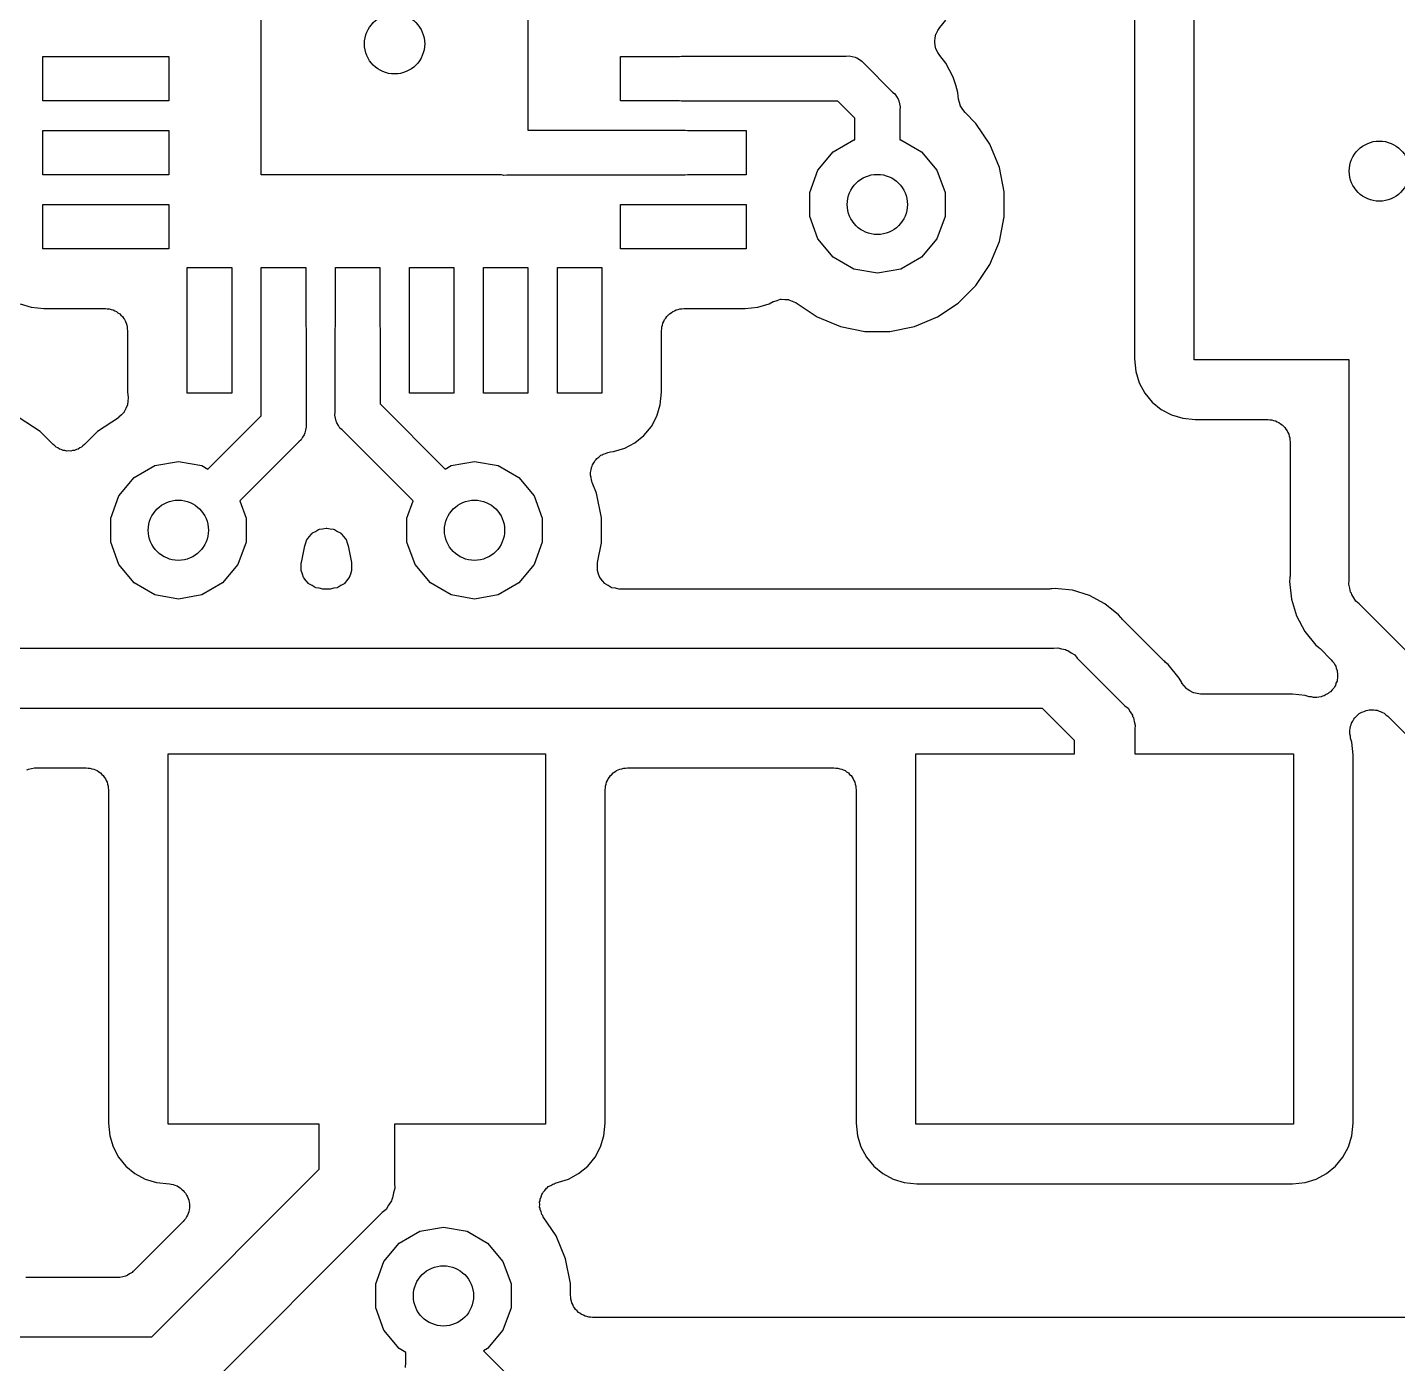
# Model space of a CAD drawing. Extents: x 91 to 190.2, y -113.9 to -59.9.
# Drawn here: x 101.65 to 110.9, y -83.78 to -74.75 of the extents above; entities that cross this region are included whole.
import ezdxf

# ---------------------------------------------------------------- set-up
doc = ezdxf.new("R2010")
doc.units = 0
doc.header["$MEASUREMENT"] = 0
doc.layers.add('BLACK', color=7, linetype='CONTINUOUS')

msp = doc.modelspace()

# ---------------------------------------------------------------- linework, layer by layer
at = {"layer": 'BLACK', "linetype": 'CONTINUOUS'}
for p, q in [((103.23, -75.75), (103.23, -73.95)), ((105.03, -73.95), (105.03, -75.4476)), ((109.127, -74.4574), (109.127, -76.9926)), ((109.53, -77), (109.53, -74.45)), ((107.799, -74.7761), (107.811, -74.7548)), ((107.811, -74.7548), (107.852, -74.705)), ((107.777, -74.8484), (107.781, -74.8243)), ((107.777, -74.85), (107.777, -74.8484)), ((107.777, -74.8516), (107.777, -74.85)), ((107.781, -74.8757), (107.777, -74.8516)), ((107.781, -74.8243), (107.785, -74.8002)), ((107.785, -74.8002), (107.786, -74.7988)), ((107.786, -74.7972), (107.799, -74.7761)), ((107.786, -74.7988), (107.786, -74.7972)), ((107.785, -74.8998), (107.781, -74.8757)), ((107.786, -74.9012), (107.785, -74.8998)), ((107.786, -74.9028), (107.786, -74.9012)), ((107.799, -74.9239), (107.786, -74.9028)), ((107.811, -74.9452), (107.799, -74.9239)), ((107.852, -74.995), (107.811, -74.9452)), ((101.755, -75.25), (101.755, -74.95)), ((101.755, -74.95), (102.605, -74.95)), ((102.605, -74.95), (102.605, -75.25)), ((105.655, -75.25), (105.655, -74.95)), ((105.655, -74.95), (106.053, -74.95)), ((106.053, -74.95), (106.067, -74.9476)), ((106.067, -74.9476), (107.18, -74.9476)), ((107.18, -74.9476), (107.2, -74.9458)), ((107.2, -74.9458), (107.22, -74.9511)), ((107.22, -74.9511), (107.24, -74.9546)), ((107.24, -74.9546), (107.245, -74.958)), ((107.245, -74.958), (107.252, -74.9597)), ((107.252, -74.9597), (107.269, -74.9713)), ((107.269, -74.9713), (107.286, -74.9815)), ((107.286, -74.9815), (107.299, -74.9969)), ((107.299, -74.9969), (107.493, -75.191)), ((107.903, -75.091), (107.852, -74.995)), ((107.919, -75.1445), (107.903, -75.091)), ((107.493, -75.191), (107.509, -75.2039)), ((107.509, -75.2039), (107.519, -75.2215)), ((107.519, -75.2215), (107.53, -75.238)), ((107.934, -75.1951), (107.919, -75.1445)), ((107.919, -75.1445), (107.919, -75.1445)), ((107.939, -75.2382), (107.934, -75.1951)), ((102.605, -75.25), (101.755, -75.25)), ((106.053, -75.25), (105.655, -75.25)), ((106.067, -75.2524), (106.053, -75.25)), ((107.123, -75.2524), (106.067, -75.2524)), ((107.238, -75.3665), (107.123, -75.2524)), ((107.53, -75.238), (107.532, -75.2446)), ((107.532, -75.2446), (107.535, -75.2505)), ((107.535, -75.2505), (107.539, -75.2704)), ((107.539, -75.2704), (107.544, -75.2899)), ((107.544, -75.2899), (107.542, -75.3101)), ((107.542, -75.3101), (107.542, -75.5126)), ((107.945, -75.2626), (107.939, -75.2382)), ((107.952, -75.2869), (107.945, -75.2626)), ((107.952, -75.2876), (107.952, -75.2869)), ((107.953, -75.2884), (107.952, -75.2876)), ((107.967, -75.3089), (107.953, -75.2884)), ((107.982, -75.3296), (107.967, -75.3089)), ((107.238, -75.5126), (107.238, -75.3665)), ((108.056, -75.4036), (107.982, -75.3296)), ((108.15, -75.544), (108.056, -75.4036)), ((101.755, -75.75), (101.755, -75.45)), ((101.755, -75.45), (102.605, -75.45)), ((102.605, -75.45), (102.605, -75.75)), ((105.03, -75.4476), (106.093, -75.4476)), ((106.093, -75.4476), (106.107, -75.45)), ((106.107, -75.45), (106.505, -75.45)), ((106.505, -75.45), (106.505, -75.75)), ((107.092, -75.5944), (107.231, -75.5137)), ((107.231, -75.5137), (107.238, -75.5126)), ((107.542, -75.5126), (107.549, -75.5137)), ((107.549, -75.5137), (107.688, -75.5944)), ((108.214, -75.7), (108.15, -75.544)), ((106.988, -75.7179), (107.092, -75.5944)), ((107.688, -75.5944), (107.792, -75.7179)), ((102.605, -75.75), (101.755, -75.75)), ((104.851, -75.75), (103.23, -75.75)), ((104.867, -75.7542), (104.851, -75.75)), ((104.887, -75.7524), (104.867, -75.7542)), ((106.093, -75.7524), (104.887, -75.7524)), ((106.107, -75.75), (106.093, -75.7524)), ((106.505, -75.75), (106.107, -75.75)), ((106.933, -75.8694), (106.988, -75.7179)), ((107.792, -75.7179), (107.847, -75.8694)), ((108.247, -75.8656), (108.214, -75.7)), ((106.933, -76.0306), (106.933, -75.8694)), ((107.847, -75.8694), (107.847, -76.0306)), ((108.247, -76.0344), (108.247, -75.8656)), ((101.755, -76.25), (101.755, -75.95)), ((101.755, -75.95), (102.605, -75.95)), ((102.605, -75.95), (102.605, -76.25)), ((105.655, -76.25), (105.655, -75.95)), ((105.655, -75.95), (106.505, -75.95)), ((106.505, -75.95), (106.505, -76.25)), ((106.988, -76.1821), (106.933, -76.0306)), ((107.847, -76.0306), (107.792, -76.1821)), ((108.214, -76.2), (108.247, -76.0344)), ((107.092, -76.3056), (106.988, -76.1821)), ((107.792, -76.1821), (107.688, -76.3056)), ((108.15, -76.356), (108.214, -76.2)), ((102.605, -76.25), (101.755, -76.25)), ((106.505, -76.25), (105.655, -76.25)), ((107.231, -76.3863), (107.092, -76.3056)), ((107.688, -76.3056), (107.549, -76.3863)), ((102.73, -77.225), (102.73, -76.375)), ((102.73, -76.375), (103.03, -76.375)), ((103.03, -76.375), (103.03, -77.225)), ((103.23, -76.7731), (103.23, -76.375)), ((103.23, -76.375), (103.53, -76.375)), ((103.53, -76.375), (103.53, -76.7731)), ((103.73, -76.7731), (103.73, -76.375)), ((103.73, -76.375), (104.03, -76.375)), ((104.03, -76.375), (104.03, -76.7731)), ((104.23, -77.225), (104.23, -76.375)), ((104.23, -76.375), (104.53, -76.375)), ((104.53, -76.375), (104.53, -77.225)), ((104.73, -77.225), (104.73, -76.375)), ((104.73, -76.375), (105.03, -76.375)), ((105.03, -76.375), (105.03, -77.225)), ((105.23, -77.225), (105.23, -76.375)), ((105.23, -76.375), (105.53, -76.375)), ((105.53, -76.375), (105.53, -77.225)), ((107.39, -76.4143), (107.231, -76.3863)), ((107.549, -76.3863), (107.39, -76.4143)), ((108.056, -76.4964), (108.15, -76.356)), ((107.936, -76.6158), (108.056, -76.4964)), ((106.659, -76.6213), (106.687, -76.6064)), ((106.687, -76.6064), (106.689, -76.6056)), ((106.689, -76.6056), (106.691, -76.6042)), ((106.691, -76.6042), (106.714, -76.5975)), ((106.714, -76.5975), (106.736, -76.5902)), ((106.736, -76.5902), (106.739, -76.5903)), ((106.739, -76.5903), (106.741, -76.5896)), ((106.741, -76.5896), (106.765, -76.5911)), ((106.765, -76.5911), (106.788, -76.5919)), ((106.788, -76.5919), (106.791, -76.5928)), ((106.791, -76.5928), (106.793, -76.593)), ((106.793, -76.593), (106.815, -76.6025)), ((106.815, -76.6025), (106.837, -76.6113)), ((101.601, -76.6213), (101.677, -76.6442)), ((101.677, -76.6442), (101.762, -76.6527)), ((101.762, -76.6527), (102.177, -76.6527)), ((102.177, -76.6527), (102.19, -76.6549)), ((102.19, -76.6549), (102.203, -76.6549)), ((102.203, -76.6549), (102.216, -76.6594)), ((102.216, -76.6594), (102.229, -76.6617)), ((102.229, -76.6617), (102.24, -76.6683)), ((102.24, -76.6683), (102.252, -76.6728)), ((102.252, -76.6728), (102.262, -76.6812)), ((102.262, -76.6812), (102.274, -76.6878)), ((102.274, -76.6878), (102.282, -76.6978)), ((102.282, -76.6978), (102.292, -76.7062)), ((105.968, -76.7062), (105.978, -76.6978)), ((105.978, -76.6978), (105.986, -76.6878)), ((105.986, -76.6878), (105.998, -76.6812)), ((105.998, -76.6812), (106.008, -76.6728)), ((106.008, -76.6728), (106.02, -76.6683)), ((106.02, -76.6683), (106.031, -76.6617)), ((106.031, -76.6617), (106.044, -76.6594)), ((106.044, -76.6594), (106.057, -76.6549)), ((106.057, -76.6549), (106.07, -76.6549)), ((106.07, -76.6549), (106.083, -76.6527)), ((106.083, -76.6527), (106.498, -76.6527)), ((106.498, -76.6527), (106.583, -76.6442)), ((106.583, -76.6442), (106.659, -76.6213)), ((106.837, -76.6113), (106.839, -76.613)), ((106.839, -76.613), (106.841, -76.614)), ((106.841, -76.614), (106.984, -76.7096)), ((107.796, -76.7096), (107.936, -76.6158)), ((102.292, -76.7062), (102.299, -76.7176)), ((102.299, -76.7176), (102.307, -76.7277)), ((102.307, -76.7277), (102.312, -76.74)), ((102.312, -76.74), (102.318, -76.7514)), ((102.318, -76.7514), (102.321, -76.7643)), ((102.321, -76.7643), (102.325, -76.7766)), ((102.325, -76.7766), (102.325, -76.7897)), ((102.325, -76.7897), (102.327, -76.8027)), ((103.228, -76.7867), (103.23, -76.7731)), ((103.228, -77.3769), (103.228, -76.7867)), ((103.53, -76.7731), (103.532, -76.7867)), ((103.532, -76.7867), (103.532, -77.4333)), ((103.728, -76.7867), (103.73, -76.7731)), ((103.728, -77.3533), (103.728, -76.7867)), ((104.03, -76.7731), (104.032, -76.7867)), ((104.032, -76.7867), (104.032, -77.2969)), ((105.933, -76.8027), (105.935, -76.7897)), ((105.935, -76.7766), (105.939, -76.7643)), ((105.935, -76.7897), (105.935, -76.7766)), ((105.939, -76.7643), (105.942, -76.7514)), ((105.942, -76.7514), (105.948, -76.74)), ((105.948, -76.74), (105.953, -76.7277)), ((105.953, -76.7277), (105.961, -76.7176)), ((105.961, -76.7176), (105.968, -76.7062)), ((106.984, -76.7096), (107.14, -76.7743)), ((107.14, -76.7743), (107.306, -76.8072)), ((107.474, -76.8072), (107.64, -76.7743)), ((107.64, -76.7743), (107.796, -76.7096)), ((102.327, -76.8027), (102.327, -77.2176)), ((105.933, -77.2176), (105.933, -76.8027)), ((107.306, -76.8072), (107.474, -76.8072)), ((109.127, -76.9926), (109.136, -77.0784)), ((110.577, -77), (109.53, -77)), ((110.577, -77.4242), (110.577, -77)), ((109.136, -77.0784), (109.159, -77.1538)), ((109.159, -77.1538), (109.196, -77.2233)), ((102.327, -77.2176), (102.331, -77.2505)), ((102.331, -77.2554), (102.328, -77.2789)), ((102.331, -77.2505), (102.33, -77.253)), ((102.33, -77.253), (102.331, -77.2554)), ((103.03, -77.225), (102.73, -77.225)), ((104.53, -77.225), (104.23, -77.225)), ((105.03, -77.225), (104.73, -77.225)), ((105.53, -77.225), (105.23, -77.225)), ((105.924, -77.3034), (105.933, -77.2176)), ((109.196, -77.2233), (109.246, -77.2842)), ((102.305, -77.3499), (102.303, -77.3517)), ((102.315, -77.3284), (102.305, -77.3499)), ((102.325, -77.3072), (102.315, -77.3284)), ((102.326, -77.3047), (102.325, -77.3072)), ((102.327, -77.3024), (102.326, -77.3047)), ((102.328, -77.2789), (102.327, -77.3024)), ((104.032, -77.2969), (104.472, -77.7364)), ((105.901, -77.3788), (105.924, -77.3034)), ((109.246, -77.2842), (109.307, -77.3342)), ((109.307, -77.3342), (109.376, -77.3713)), ((101.736, -77.4842), (101.596, -77.3904)), ((102.265, -77.3899), (102.124, -77.4842)), ((102.266, -77.3882), (102.265, -77.3899)), ((102.269, -77.3871), (102.266, -77.3882)), ((102.285, -77.3702), (102.269, -77.3871)), ((102.302, -77.3539), (102.285, -77.3702)), ((102.303, -77.3517), (102.302, -77.3539)), ((102.868, -77.7364), (103.228, -77.3769)), ((103.532, -77.4333), (103.534, -77.4535)), ((103.726, -77.3735), (103.728, -77.3533)), ((103.731, -77.393), (103.726, -77.3735)), ((103.735, -77.4129), (103.731, -77.393)), ((103.738, -77.4188), (103.735, -77.4129)), ((103.74, -77.4254), (103.738, -77.4188)), ((103.751, -77.442), (103.74, -77.4254)), ((103.761, -77.4595), (103.751, -77.442)), ((105.864, -77.4483), (105.901, -77.3788)), ((109.376, -77.3713), (109.452, -77.3942)), ((109.452, -77.3942), (109.537, -77.4027)), ((109.537, -77.4027), (110.027, -77.4027)), ((110.027, -77.4027), (110.04, -77.4049)), ((110.04, -77.4049), (110.053, -77.4049)), ((110.053, -77.4049), (110.065, -77.4094)), ((110.065, -77.4094), (110.078, -77.4117)), ((110.078, -77.4117), (110.089, -77.4183)), ((110.089, -77.4183), (110.102, -77.4228)), ((110.102, -77.4228), (110.112, -77.4312)), ((110.112, -77.4312), (110.123, -77.4378)), ((110.123, -77.4378), (110.132, -77.4478)), ((110.577, -78.4875), (110.577, -77.4242)), ((110.577, -77.4242), (110.577, -77.4242)), ((101.824, -77.5717), (101.736, -77.4842)), ((102.124, -77.4842), (102.036, -77.5717)), ((103.509, -77.522), (103.499, -77.5395)), ((103.52, -77.5054), (103.509, -77.522)), ((103.522, -77.4988), (103.52, -77.5054)), ((103.525, -77.4929), (103.522, -77.4988)), ((103.529, -77.473), (103.525, -77.4929)), ((103.534, -77.4535), (103.529, -77.473)), ((103.777, -77.4725), (103.761, -77.4595)), ((104.256, -77.9513), (103.777, -77.4725)), ((105.753, -77.5592), (105.814, -77.5092)), ((105.814, -77.5092), (105.864, -77.4483)), ((110.132, -77.4478), (110.142, -77.4562)), ((110.142, -77.4562), (110.148, -77.4676)), ((110.148, -77.4676), (110.157, -77.4777)), ((110.157, -77.4777), (110.161, -77.49)), ((110.161, -77.49), (110.168, -77.5014)), ((110.168, -77.5014), (110.17, -77.5143)), ((110.17, -77.5143), (110.175, -77.5266)), ((110.175, -77.5266), (110.175, -77.5397)), ((101.835, -77.5792), (101.824, -77.5717)), ((101.844, -77.5885), (101.835, -77.5792)), ((101.856, -77.594), (101.844, -77.5885)), ((101.867, -77.6016), (101.856, -77.594)), ((101.879, -77.6049), (101.867, -77.6016)), ((101.891, -77.6105), (101.879, -77.6049)), ((101.904, -77.6116), (101.891, -77.6105)), ((101.917, -77.615), (101.904, -77.6116)), ((101.93, -77.6139), (101.917, -77.615)), ((101.943, -77.615), (101.93, -77.6139)), ((101.956, -77.6116), (101.943, -77.615)), ((101.969, -77.6105), (101.956, -77.6116)), ((101.981, -77.6049), (101.969, -77.6105)), ((101.993, -77.6016), (101.981, -77.6049)), ((102.004, -77.594), (101.993, -77.6016)), ((102.016, -77.5885), (102.004, -77.594)), ((102.025, -77.5792), (102.016, -77.5885)), ((102.036, -77.5717), (102.025, -77.5792)), ((103.483, -77.5525), (103.084, -77.9513)), ((103.499, -77.5395), (103.483, -77.5525)), ((105.555, -77.6306), (105.571, -77.624)), ((105.571, -77.624), (105.58, -77.6236)), ((105.58, -77.6236), (105.588, -77.6212)), ((105.588, -77.6212), (105.608, -77.6192)), ((105.608, -77.6192), (105.684, -77.5963)), ((105.684, -77.5963), (105.753, -77.5592)), ((110.175, -77.5397), (110.177, -77.5527)), ((110.177, -77.5527), (110.177, -78.4594)), ((102.372, -77.7944), (102.511, -77.7137)), ((102.511, -77.7137), (102.67, -77.6857)), ((102.67, -77.6857), (102.829, -77.7137)), ((102.829, -77.7137), (102.868, -77.7364)), ((104.472, -77.7364), (104.511, -77.7137)), ((104.511, -77.7137), (104.67, -77.6857)), ((104.67, -77.6857), (104.829, -77.7137)), ((104.829, -77.7137), (104.968, -77.7944)), ((105.46, -77.7254), (105.464, -77.7173)), ((105.464, -77.7173), (105.466, -77.7086)), ((105.466, -77.7086), (105.476, -77.6944)), ((105.476, -77.6944), (105.484, -77.6792)), ((105.484, -77.6792), (105.491, -77.673)), ((105.491, -77.673), (105.496, -77.6656)), ((105.496, -77.6656), (105.51, -77.6556)), ((105.51, -77.6556), (105.522, -77.644)), ((105.522, -77.644), (105.531, -77.6405)), ((105.531, -77.6405), (105.538, -77.6352)), ((105.538, -77.6352), (105.555, -77.6306)), ((102.268, -77.9179), (102.372, -77.7944)), ((104.968, -77.7944), (105.072, -77.9179)), ((105.453, -77.759), (105.458, -77.7424)), ((105.454, -77.768), (105.453, -77.759)), ((105.453, -77.777), (105.454, -77.768)), ((105.457, -77.7938), (105.453, -77.777)), ((105.459, -77.8109), (105.457, -77.7938)), ((105.458, -77.7424), (105.46, -77.7254)), ((105.462, -77.819), (105.459, -77.8109)), ((105.464, -77.8279), (105.462, -77.819)), ((105.494, -77.9), (105.464, -77.8279)), ((105.527, -78.0656), (105.494, -77.9)), ((102.213, -78.0694), (102.268, -77.9179)), ((103.084, -77.9513), (103.127, -78.0694)), ((104.213, -78.0694), (104.256, -77.9513)), ((105.072, -77.9179), (105.127, -78.0694)), ((102.213, -78.2306), (102.213, -78.0694)), ((103.127, -78.0694), (103.127, -78.2306)), ((104.213, -78.2306), (104.213, -78.0694)), ((105.127, -78.0694), (105.127, -78.2306)), ((105.527, -78.2344), (105.527, -78.0656)), ((103.557, -78.1904), (103.571, -78.1726)), ((103.571, -78.1726), (103.574, -78.1709)), ((103.574, -78.1709), (103.576, -78.1684)), ((103.576, -78.1684), (103.596, -78.1574)), ((103.596, -78.1574), (103.616, -78.1456)), ((103.616, -78.1456), (103.619, -78.1449)), ((103.619, -78.1449), (103.622, -78.1434)), ((103.622, -78.1434), (103.644, -78.1399)), ((103.644, -78.1399), (103.667, -78.1354)), ((103.667, -78.1354), (103.67, -78.1359)), ((103.67, -78.1359), (103.673, -78.1354)), ((103.673, -78.1354), (103.696, -78.1399)), ((103.696, -78.1399), (103.718, -78.1434)), ((103.718, -78.1434), (103.721, -78.1449)), ((103.721, -78.1449), (103.724, -78.1456)), ((103.724, -78.1456), (103.744, -78.1574)), ((103.744, -78.1574), (103.764, -78.1684)), ((103.764, -78.1684), (103.766, -78.1709)), ((103.766, -78.1709), (103.769, -78.1726)), ((103.769, -78.1726), (103.783, -78.1904)), ((102.268, -78.3821), (102.213, -78.2306)), ((103.127, -78.2306), (103.072, -78.3821)), ((103.501, -78.3675), (103.523, -78.2561)), ((103.523, -78.2561), (103.531, -78.2349)), ((103.531, -78.2349), (103.538, -78.2133)), ((103.538, -78.2133), (103.541, -78.2107)), ((103.541, -78.2107), (103.542, -78.2076)), ((103.542, -78.2076), (103.557, -78.1904)), ((103.783, -78.1904), (103.798, -78.2076)), ((103.798, -78.2076), (103.799, -78.2107)), ((103.799, -78.2107), (103.802, -78.2132)), ((103.802, -78.2132), (103.809, -78.2349)), ((103.809, -78.2349), (103.817, -78.2561)), ((103.817, -78.2561), (103.839, -78.3675)), ((104.268, -78.3821), (104.213, -78.2306)), ((105.127, -78.2306), (105.072, -78.3821)), ((105.501, -78.3675), (105.527, -78.2344)), ((103.501, -78.3692), (103.501, -78.3675)), ((103.839, -78.3675), (103.839, -78.3692)), ((105.501, -78.3692), (105.501, -78.3675)), ((102.372, -78.5056), (102.268, -78.3821)), ((103.072, -78.3821), (102.968, -78.5056)), ((103.5, -78.3708), (103.501, -78.3692)), ((103.5, -78.3952), (103.5, -78.3708)), ((103.5, -78.4196), (103.5, -78.3952)), ((103.5, -78.4212), (103.5, -78.4196)), ((103.5, -78.4228), (103.5, -78.4212)), ((103.508, -78.4458), (103.5, -78.4228)), ((103.516, -78.4689), (103.508, -78.4458)), ((103.832, -78.4458), (103.824, -78.4689)), ((103.84, -78.4228), (103.832, -78.4458)), ((103.839, -78.3692), (103.84, -78.3708)), ((103.84, -78.3708), (103.84, -78.3952)), ((103.84, -78.3952), (103.84, -78.4196)), ((103.84, -78.4196), (103.84, -78.4212)), ((103.84, -78.4212), (103.84, -78.4228)), ((104.372, -78.5056), (104.268, -78.3821)), ((105.072, -78.3821), (104.968, -78.5056)), ((105.5, -78.3708), (105.501, -78.3692)), ((105.5, -78.3952), (105.5, -78.3708)), ((105.5, -78.4196), (105.5, -78.3952)), ((105.5, -78.4212), (105.5, -78.4196)), ((105.5, -78.4228), (105.5, -78.4212)), ((105.508, -78.4458), (105.5, -78.4228)), ((105.516, -78.4689), (105.508, -78.4458)), ((110.177, -78.4594), (110.176, -78.4667)), ((102.511, -78.5863), (102.372, -78.5056)), ((102.968, -78.5056), (102.829, -78.5863)), ((103.517, -78.4702), (103.516, -78.4689)), ((103.518, -78.4718), (103.517, -78.4702)), ((103.534, -78.4905), (103.518, -78.4718)), ((103.549, -78.5096), (103.534, -78.4905)), ((103.55, -78.5104), (103.549, -78.5096)), ((103.551, -78.5117), (103.55, -78.5104)), ((103.573, -78.5239), (103.551, -78.5117)), ((103.593, -78.5366), (103.573, -78.5239)), ((103.595, -78.5369), (103.593, -78.5366)), ((103.597, -78.5378), (103.595, -78.5369)), ((103.621, -78.542), (103.597, -78.5378)), ((103.645, -78.5468), (103.621, -78.542)), ((103.646, -78.5465), (103.645, -78.5468)), ((103.648, -78.5468), (103.646, -78.5465)), ((103.692, -78.5468), (103.648, -78.5468)), ((103.694, -78.5465), (103.692, -78.5468)), ((103.695, -78.5468), (103.694, -78.5465)), ((103.719, -78.542), (103.695, -78.5468)), ((103.743, -78.5378), (103.719, -78.542)), ((103.745, -78.5369), (103.743, -78.5378)), ((103.747, -78.5366), (103.745, -78.5369)), ((103.767, -78.5239), (103.747, -78.5366)), ((103.789, -78.5117), (103.767, -78.5239)), ((103.79, -78.5104), (103.789, -78.5117)), ((103.791, -78.5096), (103.79, -78.5104)), ((103.806, -78.4905), (103.791, -78.5096)), ((103.822, -78.4718), (103.806, -78.4905)), ((103.823, -78.4702), (103.822, -78.4718)), ((103.824, -78.4689), (103.823, -78.4702)), ((104.511, -78.5863), (104.372, -78.5056)), ((104.968, -78.5056), (104.829, -78.5863)), ((105.517, -78.4702), (105.516, -78.4689)), ((105.518, -78.4718), (105.517, -78.4702)), ((105.534, -78.4905), (105.518, -78.4718)), ((105.549, -78.5096), (105.534, -78.4905)), ((105.55, -78.5104), (105.549, -78.5096)), ((105.551, -78.5117), (105.55, -78.5104)), ((105.573, -78.5239), (105.551, -78.5117)), ((105.593, -78.5366), (105.573, -78.5239)), ((105.595, -78.5369), (105.593, -78.5366)), ((105.597, -78.5378), (105.595, -78.5369)), ((105.621, -78.542), (105.597, -78.5378)), ((105.645, -78.5468), (105.621, -78.542)), ((105.646, -78.5465), (105.645, -78.5468)), ((105.648, -78.5468), (105.646, -78.5465)), ((108.553, -78.5468), (105.648, -78.5468)), ((108.56, -78.5455), (108.553, -78.5468)), ((108.568, -78.5461), (108.56, -78.5455)), ((108.59, -78.5439), (108.568, -78.5461)), ((108.612, -78.5461), (108.59, -78.5439)), ((108.708, -78.5555), (108.612, -78.5461)), ((110.176, -78.4741), (110.174, -78.4964)), ((110.174, -78.4964), (110.186, -78.6147)), ((110.176, -78.4667), (110.176, -78.4741)), ((110.574, -78.5144), (110.577, -78.4875)), ((110.581, -78.5404), (110.574, -78.5144)), ((110.586, -78.567), (110.581, -78.5404)), ((102.67, -78.6143), (102.511, -78.5863)), ((102.829, -78.5863), (102.67, -78.6143)), ((104.67, -78.6143), (104.511, -78.5863)), ((104.829, -78.5863), (104.67, -78.6143)), ((108.822, -78.59), (108.708, -78.5555)), ((108.927, -78.646), (108.822, -78.59)), ((109.019, -78.7214), (108.927, -78.646)), ((110.186, -78.6147), (110.22, -78.7283)), ((110.591, -78.5748), (110.586, -78.567)), ((110.593, -78.5836), (110.591, -78.5748)), ((110.608, -78.6057), (110.593, -78.5836)), ((110.622, -78.629), (110.608, -78.6057)), ((110.643, -78.6464), (110.622, -78.629)), ((109.033, -78.7387), (109.019, -78.7214)), ((109.038, -78.7436), (109.033, -78.7387)), ((110.22, -78.7283), (110.276, -78.8331)), ((111.344, -79.3474), (110.643, -78.6464)), ((109.043, -78.7496), (109.038, -78.7436)), ((109.325, -79.0323), (109.043, -78.7496)), ((110.276, -78.8331), (110.351, -78.925)), ((101.407, -78.9468), (108.581, -78.9468)), ((108.581, -78.9468), (108.608, -78.9445)), ((108.608, -78.9445), (108.634, -78.9514)), ((108.634, -78.9514), (108.661, -78.9561)), ((108.661, -78.9561), (108.668, -78.9606)), ((108.668, -78.9606), (108.677, -78.963)), ((108.677, -78.963), (108.699, -78.9785)), ((108.699, -78.9785), (108.723, -78.9919)), ((108.723, -78.9919), (108.74, -79.0126)), ((108.74, -79.0126), (109.062, -79.335)), ((110.351, -78.925), (110.369, -78.9392)), ((110.369, -78.9392), (110.374, -78.9448)), ((110.374, -78.9448), (110.38, -78.9491)), ((110.38, -78.9491), (110.455, -79.0243)), ((109.331, -79.0366), (109.325, -79.0323)), ((109.336, -79.0422), (109.331, -79.0366)), ((109.354, -79.0564), (109.336, -79.0422)), ((109.429, -79.1483), (109.354, -79.0564)), ((110.455, -79.0243), (110.464, -79.0371)), ((110.464, -79.0371), (110.474, -79.0484)), ((110.474, -79.0484), (110.479, -79.0582)), ((110.479, -79.0582), (110.485, -79.067)), ((110.485, -79.067), (110.489, -79.082)), ((110.489, -79.082), (110.495, -79.0963)), ((110.495, -79.0963), (110.495, -79.107)), ((110.495, -79.107), (110.498, -79.1173)), ((109.445, -79.178), (109.429, -79.1483)), ((109.446, -79.18), (109.445, -79.178)), ((109.447, -79.1823), (109.446, -79.18)), ((109.462, -79.2004), (109.447, -79.1823)), ((109.477, -79.219), (109.462, -79.2004)), ((110.483, -79.1982), (110.476, -79.2067)), ((110.487, -79.1833), (110.483, -79.1982)), ((110.494, -79.1692), (110.487, -79.1833)), ((110.495, -79.1586), (110.494, -79.1692)), ((110.498, -79.1483), (110.495, -79.1586)), ((110.498, -79.1173), (110.497, -79.1328)), ((110.497, -79.1328), (110.498, -79.1483)), ((109.479, -79.2203), (109.477, -79.219)), ((109.481, -79.2222), (109.479, -79.2203)), ((109.501, -79.2341), (109.481, -79.2222)), ((109.521, -79.2465), (109.501, -79.2341)), ((109.524, -79.2471), (109.521, -79.2465)), ((109.526, -79.2483), (109.524, -79.2471)), ((109.549, -79.2524), (109.526, -79.2483)), ((109.572, -79.2573), (109.549, -79.2524)), ((109.575, -79.2569), (109.572, -79.2573)), ((109.577, -79.2573), (109.575, -79.2569)), ((110.193, -79.2573), (109.577, -79.2573)), ((110.278, -79.2658), (110.193, -79.2573)), ((110.305, -79.2739), (110.278, -79.2658)), ((110.321, -79.2758), (110.305, -79.2739)), ((110.336, -79.2798), (110.321, -79.2758)), ((110.346, -79.2789), (110.336, -79.2798)), ((110.357, -79.2802), (110.346, -79.2789)), ((110.372, -79.2766), (110.357, -79.2802)), ((110.388, -79.2753), (110.372, -79.2766)), ((110.397, -79.2708), (110.388, -79.2753)), ((110.408, -79.2683), (110.397, -79.2708)), ((110.421, -79.2598), (110.408, -79.2683)), ((110.435, -79.2533), (110.421, -79.2598)), ((110.442, -79.2457), (110.435, -79.2533)), ((110.451, -79.2399), (110.442, -79.2457)), ((110.461, -79.2274), (110.451, -79.2399)), ((110.472, -79.2164), (110.461, -79.2274)), ((110.476, -79.2067), (110.472, -79.2164)), ((108.506, -79.3532), (101.483, -79.3532)), ((108.722, -79.5692), (108.506, -79.3532)), ((109.062, -79.335), (109.083, -79.3524)), ((109.083, -79.3524), (109.097, -79.3757)), ((109.097, -79.3757), (109.112, -79.3978)), ((110.644, -79.3883), (110.653, -79.3838)), ((110.653, -79.3838), (110.662, -79.3774)), ((110.662, -79.3774), (110.677, -79.3729)), ((110.677, -79.3729), (110.691, -79.3663)), ((110.691, -79.3663), (110.701, -79.3654)), ((110.701, -79.3654), (110.712, -79.3623)), ((110.712, -79.3623), (110.727, -79.3631)), ((110.727, -79.3631), (110.743, -79.3618)), ((110.743, -79.3618), (110.753, -79.3645)), ((110.753, -79.3645), (110.764, -79.3651)), ((110.764, -79.3651), (110.778, -79.3712)), ((110.778, -79.3712), (110.793, -79.3752)), ((110.793, -79.3752), (110.802, -79.3814)), ((110.802, -79.3814), (110.812, -79.3856)), ((110.812, -79.3856), (110.823, -79.3962)), ((109.112, -79.3978), (109.114, -79.4066)), ((109.114, -79.4066), (109.119, -79.4144)), ((109.119, -79.4144), (109.124, -79.441)), ((109.124, -79.441), (109.131, -79.467)), ((109.131, -79.467), (109.128, -79.4939)), ((110.583, -79.4879), (110.585, -79.4724)), ((110.585, -79.4724), (110.589, -79.4627)), ((110.589, -79.4627), (110.592, -79.4523)), ((110.592, -79.4523), (110.6, -79.4393)), ((110.6, -79.4393), (110.607, -79.4252)), ((110.607, -79.4252), (110.614, -79.4176)), ((110.614, -79.4176), (110.62, -79.4087)), ((110.62, -79.4087), (110.633, -79.3993)), ((110.633, -79.3993), (110.644, -79.3883)), ((110.823, -79.3962), (110.836, -79.4051)), ((110.836, -79.4051), (111.041, -79.6104)), ((108.722, -79.66), (108.722, -79.5692)), ((109.128, -79.4939), (109.128, -79.66)), ((110.58, -79.503), (110.583, -79.4879)), ((110.581, -79.5136), (110.58, -79.503)), ((110.58, -79.5243), (110.581, -79.5136)), ((110.584, -79.5393), (110.58, -79.5243)), ((110.586, -79.5547), (110.584, -79.5393)), ((110.594, -79.5816), (110.586, -79.5547)), ((102.6, -82.16), (102.6, -79.66)), ((102.6, -79.66), (105.15, -79.66)), ((105.15, -79.66), (105.15, -82.16)), ((107.65, -82.16), (107.65, -79.66)), ((107.65, -79.66), (108.722, -79.66)), ((109.128, -79.66), (110.2, -79.66)), ((110.2, -79.66), (110.2, -82.16)), ((110.603, -79.6674), (110.594, -79.5816)), ((101.679, -79.7588), (101.698, -79.7538)), ((101.698, -79.7538), (101.704, -79.7543)), ((101.704, -79.7543), (101.711, -79.7532)), ((101.711, -79.7532), (102.047, -79.7532)), ((102.047, -79.7532), (102.06, -79.7555)), ((102.06, -79.7555), (102.073, -79.7555)), ((102.073, -79.7555), (102.086, -79.76)), ((105.664, -79.76), (105.677, -79.7555)), ((105.677, -79.7555), (105.69, -79.7555)), ((105.69, -79.7555), (105.703, -79.7532)), ((105.703, -79.7532), (107.097, -79.7532)), ((107.097, -79.7532), (107.11, -79.7555)), ((107.11, -79.7555), (107.123, -79.7555)), ((107.123, -79.7555), (107.136, -79.76)), ((110.603, -82.1526), (110.603, -79.6674)), ((101.647, -79.7673), (101.654, -79.7655)), ((101.654, -79.7655), (101.659, -79.7622)), ((101.659, -79.7622), (101.679, -79.7588)), ((102.086, -79.76), (102.099, -79.7622)), ((102.099, -79.7622), (102.11, -79.7688)), ((102.11, -79.7688), (102.122, -79.7733)), ((102.122, -79.7733), (102.132, -79.7817)), ((102.132, -79.7817), (102.144, -79.7883)), ((102.144, -79.7883), (102.152, -79.7983)), ((102.152, -79.7983), (102.162, -79.8068)), ((102.162, -79.8068), (102.169, -79.8181)), ((102.169, -79.8181), (102.177, -79.8282)), ((102.177, -79.8282), (102.182, -79.8405)), ((102.182, -79.8405), (102.188, -79.8519)), ((105.562, -79.8519), (105.568, -79.8405)), ((105.568, -79.8405), (105.573, -79.8282)), ((105.573, -79.8282), (105.581, -79.8181)), ((105.581, -79.8181), (105.588, -79.8068)), ((105.588, -79.8068), (105.598, -79.7983)), ((105.598, -79.7983), (105.606, -79.7883)), ((105.606, -79.7883), (105.618, -79.7817)), ((105.618, -79.7817), (105.628, -79.7733)), ((105.628, -79.7733), (105.64, -79.7688)), ((105.64, -79.7688), (105.651, -79.7622)), ((105.651, -79.7622), (105.664, -79.76)), ((107.136, -79.76), (107.149, -79.7622)), ((107.149, -79.7622), (107.16, -79.7688)), ((107.16, -79.7688), (107.172, -79.7733)), ((107.172, -79.7733), (107.182, -79.7817)), ((107.182, -79.7817), (107.194, -79.7883)), ((107.194, -79.7883), (107.202, -79.7983)), ((107.202, -79.7983), (107.212, -79.8068)), ((107.212, -79.8068), (107.219, -79.8181)), ((107.219, -79.8181), (107.227, -79.8282)), ((107.227, -79.8282), (107.232, -79.8405)), ((107.232, -79.8405), (107.238, -79.8519)), ((102.188, -79.8519), (102.191, -79.8648)), ((102.191, -79.8648), (102.195, -79.8772)), ((102.195, -79.8772), (102.195, -79.8903)), ((102.195, -79.8903), (102.197, -79.9032)), ((102.197, -79.9032), (102.197, -82.1526)), ((105.553, -79.9032), (105.555, -79.8903)), ((105.553, -82.1526), (105.553, -79.9032)), ((105.555, -79.8772), (105.559, -79.8648)), ((105.555, -79.8903), (105.555, -79.8772)), ((105.559, -79.8648), (105.562, -79.8519)), ((107.238, -79.8519), (107.241, -79.8648)), ((107.241, -79.8648), (107.245, -79.8772)), ((107.245, -79.8772), (107.245, -79.8903)), ((107.245, -79.8903), (107.247, -79.9032)), ((107.247, -79.9032), (107.247, -82.1526)), ((102.197, -82.1526), (102.206, -82.2384)), ((103.621, -82.16), (102.6, -82.16)), ((103.621, -82.4648), (103.621, -82.16)), ((105.15, -82.16), (104.129, -82.16)), ((104.129, -82.16), (104.129, -82.5589)), ((105.544, -82.2384), (105.553, -82.1526)), ((107.247, -82.1526), (107.256, -82.2384)), ((110.2, -82.16), (107.65, -82.16)), ((110.594, -82.2384), (110.603, -82.1526)), ((102.206, -82.2384), (102.229, -82.3138)), ((105.521, -82.3138), (105.544, -82.2384)), ((107.256, -82.2384), (107.279, -82.3138)), ((110.571, -82.3138), (110.594, -82.2384)), ((102.229, -82.3138), (102.266, -82.3833)), ((105.484, -82.3833), (105.521, -82.3138)), ((107.279, -82.3138), (107.316, -82.3833)), ((110.534, -82.3833), (110.571, -82.3138)), ((102.266, -82.3833), (102.316, -82.4442)), ((105.434, -82.4442), (105.484, -82.3833)), ((107.316, -82.3833), (107.366, -82.4442)), ((110.484, -82.4442), (110.534, -82.3833)), ((102.316, -82.4442), (102.377, -82.4942)), ((102.377, -82.4942), (102.446, -82.5313)), ((102.446, -82.5313), (102.522, -82.5542)), ((102.49, -83.596), (103.621, -82.4648)), ((105.215, -82.5583), (105.304, -82.5313)), ((105.304, -82.5313), (105.373, -82.4942)), ((105.373, -82.4942), (105.434, -82.4442)), ((107.366, -82.4442), (107.427, -82.4942)), ((107.427, -82.4942), (107.496, -82.5313)), ((107.496, -82.5313), (107.572, -82.5542)), ((110.278, -82.5542), (110.354, -82.5313)), ((110.354, -82.5313), (110.423, -82.4942)), ((110.423, -82.4942), (110.484, -82.4442)), ((102.522, -82.5542), (102.61, -82.563)), ((102.61, -82.563), (102.622, -82.5663)), ((102.622, -82.5663), (102.635, -82.5674)), ((102.635, -82.5674), (102.647, -82.5732)), ((102.647, -82.5732), (102.661, -82.577)), ((102.661, -82.577), (102.671, -82.5842)), ((102.671, -82.5842), (102.682, -82.5894)), ((102.682, -82.5894), (102.692, -82.5992)), ((102.692, -82.5992), (102.703, -82.6073)), ((102.703, -82.6073), (102.71, -82.6175)), ((102.71, -82.6175), (102.719, -82.6262)), ((104.132, -82.5925), (104.123, -82.625)), ((104.129, -82.5589), (104.132, -82.5925)), ((105.129, -82.6282), (105.133, -82.6199)), ((105.133, -82.6199), (105.144, -82.6074)), ((105.144, -82.6074), (105.155, -82.5935)), ((105.155, -82.5935), (105.162, -82.5885)), ((105.162, -82.5885), (105.168, -82.5819)), ((105.168, -82.5819), (105.184, -82.5741)), ((105.184, -82.5741), (105.198, -82.5646)), ((105.198, -82.5646), (105.207, -82.5624)), ((105.207, -82.5624), (105.215, -82.5583)), ((107.572, -82.5542), (107.657, -82.5627)), ((107.657, -82.5627), (110.193, -82.5627)), ((110.193, -82.5627), (110.278, -82.5542)), ((102.719, -82.6262), (102.724, -82.6388)), ((102.724, -82.6388), (102.732, -82.6503)), ((102.732, -82.6503), (102.735, -82.6623)), ((102.735, -82.6623), (102.741, -82.6734)), ((102.741, -82.6734), (102.742, -82.6873)), ((102.742, -82.6873), (102.745, -82.7008)), ((102.745, -82.7008), (102.744, -82.713)), ((102.744, -82.713), (102.745, -82.7253)), ((104.089, -82.7066), (104.073, -82.7358)), ((104.109, -82.679), (104.089, -82.7066)), ((104.112, -82.668), (104.109, -82.679)), ((104.117, -82.6582), (104.112, -82.668)), ((104.123, -82.625), (104.117, -82.6582)), ((105.109, -82.6856), (105.112, -82.6769)), ((105.11, -82.7027), (105.109, -82.6856)), ((105.109, -82.7198), (105.11, -82.7027)), ((105.112, -82.6678), (105.119, -82.652)), ((105.112, -82.6769), (105.112, -82.6678)), ((105.119, -82.652), (105.124, -82.6355)), ((105.124, -82.6355), (105.129, -82.6282)), ((102.709, -82.8082), (102.702, -82.8183)), ((102.718, -82.7996), (102.709, -82.8082)), ((102.724, -82.787), (102.718, -82.7996)), ((102.732, -82.7756), (102.724, -82.787)), ((102.735, -82.7637), (102.732, -82.7756)), ((102.74, -82.7526), (102.735, -82.7637)), ((102.742, -82.7388), (102.74, -82.7526)), ((102.745, -82.7253), (102.742, -82.7388)), ((104.047, -82.7574), (102.782, -84.0218)), ((104.073, -82.7358), (104.047, -82.7574)), ((105.112, -82.7285), (105.109, -82.7198)), ((105.113, -82.7375), (105.112, -82.7285)), ((105.12, -82.7533), (105.113, -82.7375)), ((105.125, -82.7697), (105.12, -82.7533)), ((105.13, -82.7769), (105.125, -82.7697)), ((105.134, -82.7852), (105.13, -82.7769)), ((105.22, -82.914), (105.134, -82.7852)), ((102.702, -82.8183), (102.368, -83.1521)), ((104.162, -82.9644), (104.301, -82.8837)), ((104.301, -82.8837), (104.46, -82.8557)), ((104.46, -82.8557), (104.619, -82.8837)), ((104.619, -82.8837), (104.758, -82.9644)), ((104.058, -83.0879), (104.162, -82.9644)), ((104.758, -82.9644), (104.862, -83.0879)), ((105.284, -83.07), (105.22, -82.914)), ((105.317, -83.2356), (105.284, -83.07)), ((102.341, -83.1707), (102.325, -83.1819)), ((102.358, -83.1609), (102.341, -83.1707)), ((102.363, -83.1559), (102.358, -83.1609)), ((102.368, -83.1521), (102.363, -83.1559)), ((104.003, -83.2394), (104.058, -83.0879)), ((104.862, -83.0879), (104.917, -83.2394)), ((102.262, -83.196), (101.641, -83.196)), ((102.268, -83.1949), (102.262, -83.196)), ((102.275, -83.1954), (102.268, -83.1949)), ((102.294, -83.1904), (102.275, -83.1954)), ((102.313, -83.187), (102.294, -83.1904)), ((102.319, -83.1837), (102.313, -83.187)), ((102.325, -83.1819), (102.319, -83.1837)), ((104.003, -83.4006), (104.003, -83.2394)), ((104.917, -83.2394), (104.917, -83.4006)), ((105.317, -83.316), (105.317, -83.2356)), ((105.319, -83.3289), (105.317, -83.316)), ((105.319, -83.342), (105.319, -83.3289)), ((105.324, -83.3544), (105.319, -83.342)), ((105.326, -83.3673), (105.324, -83.3544)), ((104.058, -83.5521), (104.003, -83.4006)), ((104.917, -83.4006), (104.862, -83.5521)), ((105.333, -83.3787), (105.326, -83.3673)), ((105.337, -83.391), (105.333, -83.3787)), ((105.346, -83.4011), (105.337, -83.391)), ((105.352, -83.4124), (105.346, -83.4011)), ((105.362, -83.4209), (105.352, -83.4124)), ((105.371, -83.4309), (105.362, -83.4209)), ((105.382, -83.4375), (105.371, -83.4309)), ((105.392, -83.4459), (105.382, -83.4375)), ((105.405, -83.4504), (105.392, -83.4459)), ((105.416, -83.457), (105.405, -83.4504)), ((105.429, -83.4592), (105.416, -83.457)), ((105.441, -83.4637), (105.429, -83.4592)), ((105.454, -83.4637), (105.441, -83.4637)), ((105.467, -83.466), (105.454, -83.4637)), ((116.821, -83.466), (105.467, -83.466)), ((98.9352, -83.596), (102.49, -83.596)), ((104.162, -83.6756), (104.058, -83.5521)), ((104.862, -83.5521), (104.758, -83.6756)), ((104.206, -83.7013), (104.162, -83.6756)), ((104.206, -83.7689), (104.206, -83.7013)), ((104.758, -83.6756), (104.731, -83.6916)), ((104.731, -83.6916), (104.905, -83.866)), ((104.203, -83.8025), (104.206, -83.7689))]:
    msp.add_line(p, q, dxfattribs=at)
at = {"layer": 'BLACK'}
for centre in [(104.13, -74.8656), (110.78, -75.725), (107.39, -75.95), (102.67, -78.15), (104.67, -78.15), (104.46, -83.32)]:
    msp.add_circle(centre, 0.2032, dxfattribs=at)

doc.saveas('drawing.dxf')
